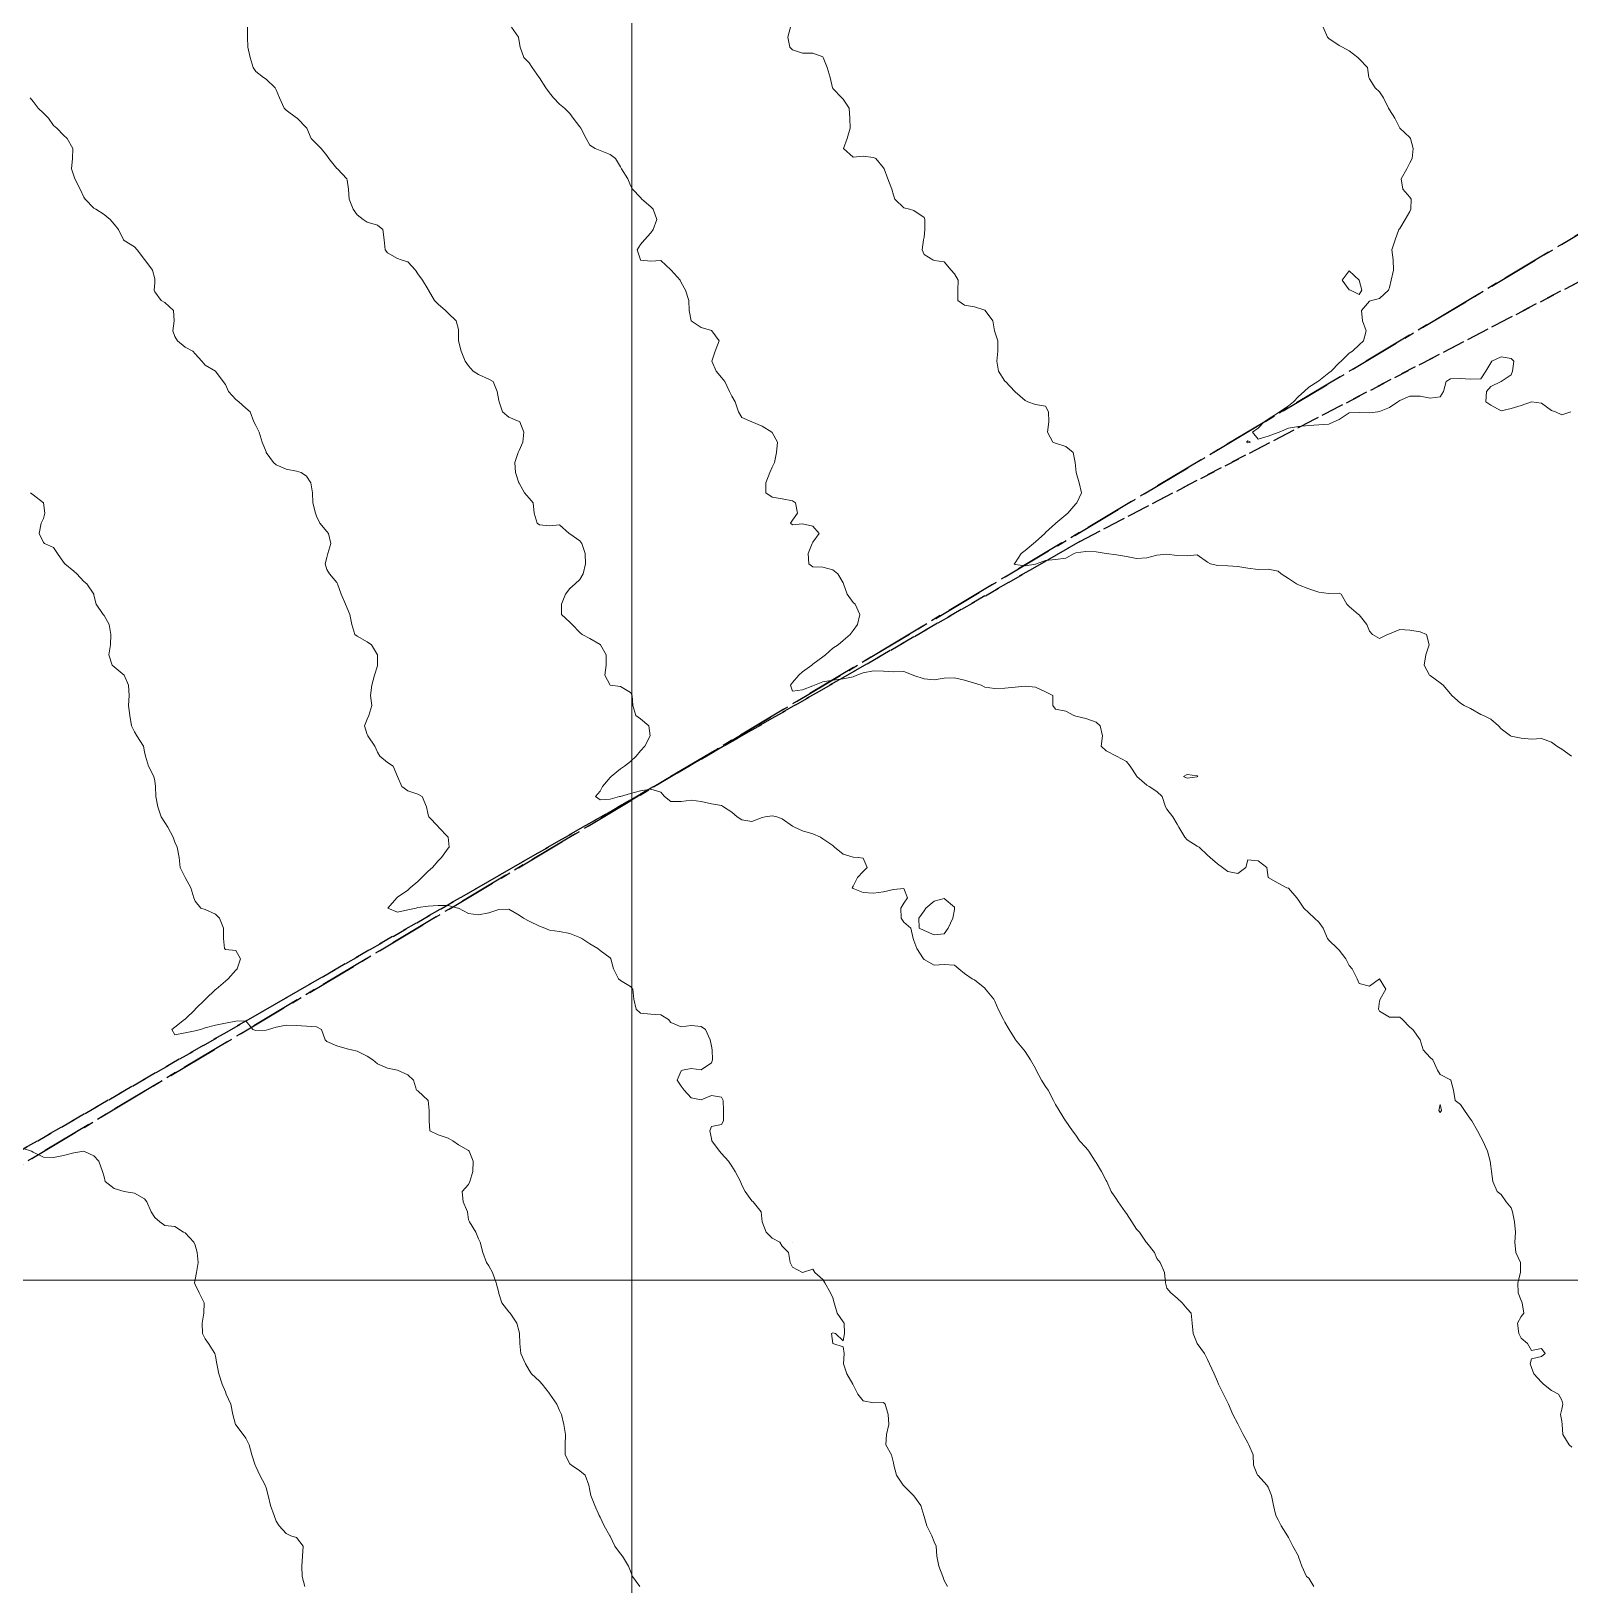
# Model space of a CAD drawing. Header units: centimetres. Extents: x 0 to 642158, y -847 to 649707.
# Drawn here: x 616537.1 to 616613.2, y 620272.3 to 620349 of the extents above; entities that cross this region are included whole.
import ezdxf

# ---------------------------------------------------------------- set-up
doc = ezdxf.new("R2010")
doc.units = ezdxf.units.CM
doc.header["$MEASUREMENT"] = 0
doc.linetypes.add('CENTERX2', pattern=[4, 2.5, -0.5, 0.5, -0.5])
doc.linetypes.add('JIS_02_0.7', pattern=[1.35, 0.75, -0.6])
for name, color, linetype, lineweight in [('MEV_grille', 254, 'Continuous', 9), ('WAL_parcellaire agricole', 7, 'JIS_02_0.7', 25), ('WAL_topographie 0.5', 253, 'Continuous', 20)]:
    doc.layers.add(name, color=color, linetype=linetype, lineweight=lineweight)
doc.layers.add('SPW_parcellaire cadastral', color=7, linetype='CENTERX2', lineweight=25, true_color=0xff0542)

# ---------------------------------------------------------------- blocks, each defined once
blk = doc.blocks.new('*U114')
at = {"layer": 'MEV_grille', "transparency": 33554687}
blk.add_lwpolyline([(-1338.461, 0), (1338.461, 0)], dxfattribs=at)
blk = doc.blocks.new('*U115')
at = {"layer": 'MEV_grille', "color": 0, "linetype": 'ByBlock', "lineweight": -2, "transparency": 16777216}
blk.add_blockref('*U114', (0, -2100), dxfattribs=at)
blk = doc.blocks.new('*U112')
at = {"layer": 'MEV_grille', "transparency": 33554687}
blk.add_lwpolyline([(0, 1825.476), (0, -1825.476)], dxfattribs=at)
blk = doc.blocks.new('*U113')
at = {"layer": 'MEV_grille', "color": 0, "linetype": 'ByBlock', "lineweight": -2, "transparency": 16777216}
blk.add_blockref('*U112', (1200, 0), dxfattribs=at)

msp = doc.modelspace()

# ---------------------------------------------------------------- linework, layer by layer
at = {"layer": 'SPW_parcellaire cadastral'}
for points in [[(616618.972, 620342.236), (616502.843, 620272.872), (616428.61, 620341.552), (616456.849, 620360.35), (616514.763, 620387.306), (616543.021, 620399.505), (616566.298, 620413.913), (616593.317, 620382.322), (616618.972, 620342.236)], [(616698.893, 620166.914), (616615.003, 620123.66), (616602.71, 620145.842), (616594.303, 620161.012), (616586.007, 620175.98), (616569.477, 620205.808), (616568.381, 620206.911), (616520.016, 620255.59), (616502.843, 620272.872), (616618.972, 620342.236), (616665.279, 620279.356), (616651.27, 620271.947), (616698.893, 620166.914)]]:
    msp.add_lwpolyline(points, dxfattribs=at)
at = {"layer": 'WAL_parcellaire agricole'}
for points in [[(616600.26, 620451.183), (616651.688, 620350.856), (616668.692, 620318.859), (616740.957, 620187.285), (616814.972, 620053.628), (616700.983, 619971.116), (616651.472, 620062.359), (616618.966, 620119.855), (616577.304, 620085.184), (616521.809, 620039.428), (616499.254, 620069.835), (616492.238, 620078.82), (616529.968, 620108.845), (616595.294, 620161.185), (616569.622, 620208.848), (616514.461, 620165.759), (616479.289, 620211.588), (616523.201, 620254.509), (616504.698, 620275.423), (616588.942, 620323.849), (616622.273, 620341.186), (616567.598, 620414.179), (616573.597, 620419.847), (616600.26, 620451.183)], [(616272.568, 620126.315), (616223.296, 620180.142), (616247.293, 620198.811), (616267.708, 620213.688), (616317.203, 620250.068), (616364.948, 620286.49), (616405.777, 620322.328), (616415.27, 620330.67), (616436.815, 620347.706), (616458.189, 620360.959), (616469.271, 620367.002), (616477.937, 620370.211), (616500.436, 620379.505), (616517.935, 620388.507), (616548.433, 620403.177), (616563.598, 620411.845), (616567.598, 620414.179), (616622.273, 620341.186), (616588.942, 620323.849), (616504.698, 620275.423), (616500.949, 620272.84), (616517.784, 620253.842), (616502.416, 620238.674)]]:
    msp.add_lwpolyline(points, dxfattribs=at)
at = {"layer": 'WAL_topographie 0.5'}
for points in [[(616547.838, 620349.25), (616547.833, 620348.75), (616547.85, 620348.25), (616547.958, 620347.75), (616548.109, 620347.25), (616548.25, 620347.053), (616548.62, 620346.75), (616548.75, 620346.679), (616549.207, 620346.25), (616549.25, 620346.145), (616549.413, 620345.75), (616549.637, 620345.25), (616549.75, 620345.144), (616550.25, 620344.772), (616550.287, 620344.75), (616550.75, 620344.269), (616550.762, 620344.25), (616550.974, 620343.75), (616551.25, 620343.474), (616551.474, 620343.25), (616551.75, 620342.902), (616551.85, 620342.75), (616552.25, 620342.267), (616552.272, 620342.25), (616552.736, 620341.75), (616552.75, 620341.688), (616552.819, 620341.25), (616552.85, 620340.75), (616553.052, 620340.25), (616553.25, 620339.979), (616553.546, 620339.75), (616553.75, 620339.622), (616554.25, 620339.464), (616554.523, 620339.25), (616554.588, 620338.75), (616554.636, 620338.25), (616554.75, 620338.102), (616555.25, 620337.813), (616555.429, 620337.75), (616555.75, 620337.648), (616556.139, 620337.25), (616556.25, 620337.058), (616556.479, 620336.75), (616556.75, 620336.298), (616556.779, 620336.25), (616557.066, 620335.75), (616557.25, 620335.566), (616557.614, 620335.25), (616557.75, 620335.118), (616558.141, 620334.75), (616558.25, 620334.313), (616558.26, 620334.25), (616558.261, 620333.75), (616558.396, 620333.25), (616558.588, 620332.75), (616558.75, 620332.526), (616558.985, 620332.25), (616559.25, 620332.086), (616559.75, 620331.862), (616559.97, 620331.75), (616560.174, 620331.25), (616560.25, 620330.812), (616560.26, 620330.75), (616560.436, 620330.25), (616560.75, 620329.994), (616561.25, 620329.773), (616561.288, 620329.75), (616561.489, 620329.25), (616561.441, 620328.75), (616561.25, 620328.341), (616561.207, 620328.25), (616561.041, 620327.75), (616561.077, 620327.25), (616561.238, 620326.75), (616561.25, 620326.726), (616561.52, 620326.25), (616561.75, 620325.984), (616561.942, 620325.75), (616562, 620325.25), (616562.148, 620324.75), (616562.25, 620324.665), (616562.75, 620324.625), (616563.25, 620324.673), (616563.728, 620324.25), (616563.75, 620324.231), (616564.25, 620323.875), (616564.342, 620323.75), (616564.505, 620323.25), (616564.529, 620322.75), (616564.414, 620322.25), (616564.25, 620321.968), (616564.02, 620321.75), (616563.75, 620321.523), (616563.543, 620321.25), (616563.338, 620320.75), (616563.345, 620320.25), (616563.75, 620319.864), (616563.875, 620319.75), (616564.25, 620319.355), (616564.368, 620319.25), (616564.75, 620319.064), (616565.25, 620318.765), (616565.27, 620318.75), (616565.542, 620318.25), (616565.548, 620317.75), (616565.483, 620317.25), (616565.75, 620316.75), (616565.75, 620316.75), (616566.25, 620316.69), (616566.75, 620316.397), (616566.839, 620316.25), (616566.865, 620315.75), (616567.009, 620315.25), (616567.25, 620315.091), (616567.655, 620314.75), (616567.725, 620314.25), (616567.462, 620313.75), (616567.25, 620313.51), (616567.038, 620313.25), (616566.75, 620312.99), (616566.451, 620312.75), (616566.25, 620312.619), (616565.799, 620312.25), (616565.75, 620312.194), (616565.365, 620311.75), (616565.25, 620311.515), (616565.021, 620311.25), (616565.25, 620311.097), (616565.75, 620311.133), (616566.207, 620311.25), (616566.25, 620311.262), (616566.75, 620311.401), (616567.25, 620311.533), (616567.75, 620311.612), (616568.25, 620311.467), (616568.429, 620311.25), (616568.75, 620311.013), (616569.25, 620311.017), (616569.75, 620311.078), (616570.25, 620311.015), (616570.75, 620310.901), (616571.25, 620310.813), (616571.343, 620310.75), (616571.75, 620310.488), (616572.028, 620310.25), (616572.25, 620310.099), (616572.75, 620310.029), (616573.25, 620310.22), (616573.4, 620310.25), (616573.75, 620310.309), (616573.984, 620310.25), (616574.25, 620310.147), (616574.75, 620309.797), (616574.855, 620309.75), (616575.25, 620309.567), (616575.75, 620309.417), (616576.132, 620309.25), (616576.25, 620309.17), (616576.75, 620308.838), (616576.822, 620308.75), (616577.25, 620308.404), (616577.75, 620308.261), (616578, 620308.25), (616578.25, 620308.217), (616578.439, 620307.75), (616578.25, 620307.561), (616577.969, 620307.25), (616577.75, 620306.822), (616577.698, 620306.75), (616577.75, 620306.715), (616578.25, 620306.512), (616578.75, 620306.486), (616579.25, 620306.558), (616579.75, 620306.667), (616580.25, 620306.708), (616580.433, 620306.25), (616580.25, 620305.988), (616580.103, 620305.75), (616580.122, 620305.25), (616580.25, 620305.06), (616580.596, 620304.75), (616580.719, 620304.25), (616580.75, 620304.15), (616580.9, 620303.75), (616581.217, 620303.25), (616581.25, 620303.206), (616581.75, 620302.926), (616582.25, 620302.957), (616582.75, 620302.934), (616582.969, 620302.75), (616583.25, 620302.513), (616583.635, 620302.25), (616583.75, 620302.2), (616584.25, 620301.799), (616584.287, 620301.75), (616584.699, 620301.25), (616584.75, 620301.157), (616584.914, 620300.75), (616585.175, 620300.25), (616585.25, 620300.121), (616585.463, 620299.75), (616585.75, 620299.28), (616585.771, 620299.25), (616586.179, 620298.75), (616586.25, 620298.667), (616586.513, 620298.25), (616586.75, 620297.828), (616586.792, 620297.75), (616587.048, 620297.25), (616587.25, 620296.945), (616587.375, 620296.75), (616587.652, 620296.25), (616587.75, 620296.05), (616587.92, 620295.75), (616588.236, 620295.25), (616588.25, 620295.23), (616588.583, 620294.75), (616588.75, 620294.528), (616588.938, 620294.25), (616589.25, 620293.921), (616589.391, 620293.75), (616589.712, 620293.25), (616589.75, 620293.181), (616590.022, 620292.75), (616590.25, 620292.294), (616590.28, 620292.25), (616590.5, 620291.75), (616590.75, 620291.375), (616590.847, 620291.25), (616591.189, 620290.75), (616591.25, 620290.667), (616591.518, 620290.25), (616591.75, 620289.889), (616591.897, 620289.75), (616592.231, 620289.25), (616592.25, 620289.214), (616592.632, 620288.75), (616592.75, 620288.442), (616592.917, 620288.25), (616593.129, 620287.75), (616593.186, 620287.25), (616593.25, 620286.977), (616593.442, 620286.75), (616593.75, 620286.483), (616594, 620286.25), (616594.25, 620285.958), (616594.442, 620285.75), (616594.5, 620285.25), (616594.537, 620284.75), (616594.75, 620284.25), (616594.75, 620284.25), (616595.107, 620283.75), (616595.25, 620283.464), (616595.355, 620283.25), (616595.587, 620282.75), (616595.75, 620282.369), (616595.801, 620282.25), (616596.042, 620281.75), (616596.25, 620281.327), (616596.283, 620281.25), (616596.505, 620280.75), (616596.75, 620280.286), (616596.775, 620280.25), (616597.012, 620279.75), (616597.25, 620279.35), (616597.295, 620279.25), (616597.505, 620278.75), (616597.519, 620278.25), (616597.726, 620277.75), (616597.75, 620277.729), (616598.191, 620277.25), (616598.25, 620277.15), (616598.417, 620276.75), (616598.514, 620276.25), (616598.634, 620275.75), (616598.75, 620275.54), (616598.891, 620275.25), (616599.197, 620274.75), (616599.25, 620274.679), (616599.471, 620274.25), (616599.741, 620273.75), (616599.75, 620273.724), (616599.917, 620273.25), (616600.145, 620272.75), (616600.25, 620272.663), (616600.5, 620272.25)], [(616560.867, 620349.25), (616561.212, 620348.75), (616561.25, 620348.536), (616561.299, 620348.25), (616561.483, 620347.75), (616561.75, 620347.474), (616561.898, 620347.25), (616562.24, 620346.75), (616562.25, 620346.736), (616562.574, 620346.25), (616562.75, 620345.993), (616562.95, 620345.75), (616563.25, 620345.436), (616563.5, 620345.25), (616563.75, 620344.974), (616563.921, 620344.75), (616564.25, 620344.319), (616564.306, 620344.25), (616564.569, 620343.75), (616564.75, 620343.41), (616565, 620343.25), (616565.25, 620343.152), (616565.75, 620342.95), (616566.009, 620342.75), (616566.25, 620342.344), (616566.308, 620342.25), (616566.615, 620341.75), (616566.75, 620341.431), (616566.855, 620341.25), (616567.25, 620340.833), (616567.308, 620340.75), (616567.75, 620340.379), (616567.864, 620340.25), (616568.048, 620339.75), (616567.878, 620339.25), (616567.75, 620339.088), (616567.447, 620338.75), (616567.25, 620338.516), (616567.083, 620338.25), (616567.238, 620337.75), (616567.25, 620337.74), (616567.75, 620337.684), (616568.25, 620337.714), (616568.75, 620337.266), (616568.764, 620337.25), (616569.199, 620336.75), (616569.25, 620336.632), (616569.467, 620336.25), (616569.628, 620335.75), (616569.643, 620335.25), (616569.75, 620334.75), (616569.75, 620334.75), (616570.25, 620334.413), (616570.75, 620334.259), (616570.775, 620334.25), (616571.125, 620333.75), (616570.929, 620333.25), (616570.764, 620332.75), (616570.987, 620332.25), (616571.25, 620331.941), (616571.409, 620331.75), (616571.638, 620331.25), (616571.75, 620331.018), (616571.92, 620330.75), (616572.09, 620330.25), (616572.25, 620329.967), (616572.75, 620329.75), (616572.75, 620329.75), (616573.25, 620329.55), (616573.727, 620329.25), (616573.75, 620329.229), (616574.006, 620328.75), (616573.964, 620328.25), (616573.862, 620327.75), (616573.75, 620327.525), (616573.628, 620327.25), (616573.429, 620326.75), (616573.438, 620326.25), (616573.75, 620326.037), (616574.25, 620325.95), (616574.75, 620325.85), (616574.905, 620325.75), (616575, 620325.25), (616574.75, 620324.906), (616574.65, 620324.75), (616574.75, 620324.664), (616575.25, 620324.712), (616575.75, 620324.6), (616576.068, 620324.25), (616575.75, 620323.813), (616575.721, 620323.75), (616575.525, 620323.25), (616575.565, 620322.75), (616575.75, 620322.594), (616576.25, 620322.583), (616576.75, 620322.441), (616577, 620322.25), (616577.25, 620321.8), (616577.273, 620321.75), (616577.462, 620321.25), (616577.75, 620320.837), (616577.841, 620320.75), (616578.079, 620320.25), (616577.966, 620319.75), (616577.75, 620319.46), (616577.596, 620319.25), (616577.25, 620318.967), (616577.003, 620318.75), (616576.75, 620318.574), (616576.376, 620318.25), (616576.25, 620318.152), (616575.75, 620317.788), (616575.706, 620317.75), (616575.25, 620317.406), (616575.061, 620317.25), (616574.75, 620316.894), (616574.647, 620316.75), (616574.75, 620316.452), (616575.25, 620316.521), (616575.75, 620316.718), (616575.84, 620316.75), (616576.25, 620316.916), (616576.75, 620317.004), (616577.25, 620317.063), (616577.75, 620317.168), (616577.936, 620317.25), (616578.25, 620317.362), (616578.75, 620317.47), (616579.25, 620317.443), (616579.75, 620317.417), (616580.25, 620317.432), (616580.712, 620317.25), (616580.75, 620317.237), (616581.25, 620317.061), (616581.75, 620317.025), (616582.25, 620317.097), (616582.75, 620317.111), (616583.25, 620316.996), (616583.75, 620316.856), (616584.073, 620316.75), (616584.25, 620316.65), (616584.75, 620316.591), (616585.25, 620316.603), (616585.75, 620316.648), (616586.25, 620316.707), (616586.75, 620316.654), (616587.25, 620316.433), (616587.607, 620316.25), (616587.618, 620315.75), (616587.75, 620315.571), (616588.25, 620315.47), (616588.643, 620315.25), (616588.75, 620315.216), (616589.25, 620315.106), (616589.75, 620314.928), (616589.945, 620314.75), (616590.06, 620314.25), (616590.007, 620313.75), (616590.25, 620313.507), (616590.75, 620313.25), (616590.75, 620313.25), (616591.25, 620312.982), (616591.426, 620312.75), (616591.75, 620312.27), (616591.758, 620312.25), (616592.25, 620311.818), (616592.366, 620311.75), (616592.75, 620311.507), (616593.019, 620311.25), (616593.182, 620310.75), (616593.25, 620310.628), (616593.532, 620310.25), (616593.75, 620309.886), (616593.833, 620309.75), (616594.13, 620309.25), (616594.25, 620309.117), (616594.75, 620308.802), (616594.839, 620308.75), (616595.25, 620308.354), (616595.381, 620308.25), (616595.75, 620307.935), (616595.988, 620307.75), (616596.25, 620307.56), (616596.75, 620307.46), (616597.143, 620307.75), (616597.25, 620308.125), (616597.75, 620308.083), (616598.179, 620307.75), (616598.25, 620307.251), (616598.25, 620307.25), (616598.75, 620306.977), (616599.167, 620306.75), (616599.25, 620306.73), (616599.664, 620306.25), (616599.75, 620306.141), (616600.007, 620305.75), (616600.25, 620305.507), (616600.54, 620305.25), (616600.75, 620305.047), (616600.966, 620304.75), (616601.176, 620304.25), (616601.25, 620304.164), (616601.679, 620303.75), (616601.75, 620303.673), (616602.083, 620303.25), (616602.25, 620302.906), (616602.397, 620302.75), (616602.65, 620302.25), (616602.75, 620302.019), (616603.25, 620301.886), (616603.75, 620302.25), (616603.75, 620302.25), (616603.75, 620302.25), (616604.054, 620301.75), (616603.778, 620301.25), (616603.75, 620301.15), (616603.693, 620300.75), (616603.75, 620300.655), (616604.25, 620300.364), (616604.75, 620300.357), (616604.886, 620300.25), (616605.25, 620299.869), (616605.397, 620299.75), (616605.75, 620299.25), (616605.75, 620299.25), (616605.909, 620298.75), (616606.25, 620298.375), (616606.389, 620298.25), (616606.617, 620297.75), (616606.75, 620297.528), (616607.25, 620297.276), (616607.271, 620297.25), (616607.411, 620296.75), (616607.489, 620296.25), (616607.75, 620296.043), (616607.939, 620295.75), (616608.25, 620295.326), (616608.303, 620295.25), (616608.591, 620294.75), (616608.75, 620294.432), (616608.858, 620294.25), (616609.079, 620293.75), (616609.214, 620293.25), (616609.25, 620293), (616609.275, 620292.75), (616609.347, 620292.25), (616609.558, 620291.75), (616609.75, 620291.611), (616610, 620291.25), (616610.25, 620290.94), (616610.32, 620290.75), (616610.42, 620290.25), (616610.464, 620289.75), (616610.432, 620289.25), (616610.485, 620288.75), (616610.714, 620288.25), (616610.719, 620287.75), (616610.583, 620287.25), (616610.591, 620286.75), (616610.75, 620286.368), (616610.803, 620286.25), (616610.875, 620285.75), (616610.75, 620285.575), (616610.559, 620285.25), (616610.625, 620284.75), (616610.75, 620284.512), (616611.056, 620284.25), (616611.25, 620283.9), (616611.75, 620284), (616611.932, 620283.75), (616611.75, 620283.607), (616611.25, 620283.5), (616611.196, 620283.25), (616611.25, 620283.062), (616611.375, 620282.75), (616611.75, 620282.333), (616611.857, 620282.25), (616612.25, 620281.927), (616612.583, 620281.75), (616612.75, 620281.45), (616612.798, 620281.25), (616612.75, 620281), (616612.691, 620280.75), (616612.75, 620280.417), (616612.769, 620280.25), (616612.796, 620279.75), (616613.118, 620279.25), (616613.25, 620279.125)], [(616574.658, 620349.25), (616574.524, 620348.75), (616574.615, 620348.25), (616574.75, 620348.125), (616575.25, 620347.955), (616575.75, 620347.962), (616576.25, 620347.772), (616576.275, 620347.75), (616576.474, 620347.25), (616576.622, 620346.75), (616576.724, 620346.25), (616576.75, 620346.212), (616577.194, 620345.75), (616577.25, 620345.682), (616577.556, 620345.25), (616577.589, 620344.75), (616577.595, 620344.25), (616577.462, 620343.75), (616577.265, 620343.25), (616577.75, 620342.817), (616578.25, 620342.877), (616578.75, 620342.804), (616578.87, 620342.75), (616579.25, 620342.298), (616579.279, 620342.25), (616579.468, 620341.75), (616579.662, 620341.25), (616579.75, 620340.95), (616579.806, 620340.75), (616580.25, 620340.318), (616580.528, 620340.25), (616580.75, 620340.197), (616581.25, 620339.838), (616581.295, 620339.75), (616581.297, 620339.25), (616581.25, 620338.875), (616581.231, 620338.75), (616581.154, 620338.25), (616581.25, 620338.023), (616581.679, 620337.75), (616581.75, 620337.726), (616582.25, 620337.659), (616582.596, 620337.25), (616582.75, 620337.06), (616582.931, 620336.75), (616582.924, 620336.25), (616582.917, 620335.75), (616583.25, 620335.519), (616583.75, 620335.43), (616584.25, 620335.262), (616584.27, 620335.25), (616584.642, 620334.75), (616584.738, 620334.25), (616584.75, 620334.2), (616584.895, 620333.75), (616584.903, 620333.25), (616584.85, 620332.75), (616584.931, 620332.25), (616585.25, 620331.771), (616585.272, 620331.75), (616585.729, 620331.25), (616585.75, 620331.23), (616586.25, 620330.806), (616586.375, 620330.75), (616586.75, 620330.618), (616587.25, 620330.531), (616587.391, 620330.25), (616587.412, 620329.75), (616587.354, 620329.25), (616587.613, 620328.75), (616587.75, 620328.705), (616588.25, 620328.539), (616588.617, 620328.25), (616588.719, 620327.75), (616588.75, 620327.417), (616588.763, 620327.25), (616588.911, 620326.75), (616589.029, 620326.25), (616588.793, 620325.75), (616588.75, 620325.715), (616588.349, 620325.25), (616588.25, 620325.17), (616587.768, 620324.75), (616587.75, 620324.734), (616587.25, 620324.288), (616587.212, 620324.25), (616586.75, 620323.824), (616586.66, 620323.75), (616586.25, 620323.409), (616586.054, 620323.25), (616585.75, 620322.798), (616585.699, 620322.75), (616585.75, 620322.713), (616586.25, 620322.653), (616586.75, 620322.732), (616586.813, 620322.75), (616587.25, 620322.905), (616587.75, 620322.952), (616588.25, 620323.017), (616588.667, 620323.25), (616588.75, 620323.28), (616589.25, 620323.36), (616589.75, 620323.33), (616590.25, 620323.25), (616590.25, 620323.25), (616590.75, 620323.186), (616591.25, 620323.107), (616591.75, 620323.004), (616592.25, 620323.035), (616592.75, 620323.179), (616593.25, 620323.224), (616593.75, 620323.151), (616594.25, 620323.144), (616594.75, 620323.194), (616595.25, 620322.833), (616595.397, 620322.75), (616595.75, 620322.67), (616596.25, 620322.643), (616596.75, 620322.615), (616597.25, 620322.536), (616597.75, 620322.469), (616598.25, 620322.488), (616598.75, 620322.375), (616598.897, 620322.25), (616599.25, 620322.028), (616599.645, 620321.75), (616599.75, 620321.706), (616600.25, 620321.504), (616600.75, 620321.352), (616601.25, 620321.274), (616601.75, 620321.293), (616601.857, 620321.25), (616602.139, 620320.75), (616602.25, 620320.639), (616602.717, 620320.25), (616602.75, 620320.232), (616603.115, 620319.75), (616603.25, 620319.417), (616603.397, 620319.25), (616603.75, 620319.062), (616604.15, 620319.25), (616604.25, 620319.297), (616604.75, 620319.51), (616605.25, 620319.477), (616605.75, 620319.381), (616606.065, 620319.25), (616606.208, 620318.75), (616606.044, 620318.25), (616605.957, 620317.75), (616606.217, 620317.25), (616606.25, 620317.225), (616606.75, 620316.87), (616606.893, 620316.75), (616607.25, 620316.333), (616607.313, 620316.25), (616607.75, 620315.861), (616607.927, 620315.75), (616608.25, 620315.597), (616608.75, 620315.307), (616608.893, 620315.25), (616609.25, 620315.071), (616609.625, 620314.75), (616609.75, 620314.592), (616610.214, 620314.25), (616610.25, 620314.229), (616610.75, 620314.132), (616611.25, 620314.088), (616611.75, 620314.125), (616612.25, 620313.937), (616612.515, 620313.75), (616612.75, 620313.602), (616613.225, 620313.25)], [(616600.964, 620349.25), (616601.181, 620348.75), (616601.25, 620348.682), (616601.75, 620348.333), (616601.917, 620348.25), (616602.25, 620348.071), (616602.678, 620347.75), (616602.75, 620347.687), (616603.154, 620347.25), (616603.224, 620346.75), (616603.25, 620346.687), (616603.542, 620346.25), (616603.75, 620346.05), (616603.947, 620345.75), (616604.186, 620345.25), (616604.25, 620345.157), (616604.5, 620344.75), (616604.75, 620344.25), (616604.75, 620344.25), (616605.25, 620343.79), (616605.282, 620343.75), (616605.404, 620343.25), (616605.367, 620342.75), (616605.25, 620342.544), (616605.098, 620342.25), (616604.816, 620341.75), (616604.899, 620341.25), (616605.25, 620340.844), (616605.311, 620340.75), (616605.302, 620340.25), (616605.25, 620340.144), (616605.018, 620339.75), (616604.75, 620339.309), (616604.701, 620339.25), (616604.523, 620338.75), (616604.361, 620338.25), (616604.428, 620337.75), (616604.448, 620337.25), (616604.331, 620336.75), (616604.25, 620336.393), (616604.193, 620336.25), (616603.75, 620335.853), (616603.35, 620335.75), (616603.25, 620335.717), (616602.861, 620335.25), (616602.913, 620334.75), (616603.09, 620334.25), (616602.963, 620333.75), (616602.75, 620333.55), (616602.417, 620333.25), (616602.25, 620333.14), (616601.854, 620332.75), (616601.75, 620332.665), (616601.364, 620332.25), (616601.25, 620332.168), (616600.75, 620331.786), (616600.706, 620331.75), (616600.25, 620331.463), (616600.02, 620331.25), (616599.75, 620331.007), (616599.493, 620330.75), (616599.25, 620330.539), (616598.804, 620330.25), (616598.75, 620330.193), (616598.25, 620329.896), (616598.049, 620329.75), (616597.75, 620329.451), (616597.48, 620329.25), (616597.75, 620328.899), (616598.25, 620329.046), (616598.75, 620329.232), (616598.794, 620329.25), (616599.25, 620329.45), (616599.75, 620329.521), (616600.25, 620329.583), (616600.75, 620329.603), (616601.25, 620329.633), (616601.5, 620329.75), (616601.75, 620329.873), (616602.25, 620330.198), (616602.75, 620330.21), (616603.25, 620330.194), (616603.673, 620330.25), (616603.75, 620330.262), (616604.25, 620330.471), (616604.658, 620330.75), (616604.75, 620330.816), (616605.25, 620331.026), (616605.75, 620331.017), (616606.25, 620330.924), (616606.75, 620330.99), (616606.903, 620331.25), (616607.049, 620331.75), (616607.25, 620331.877), (616607.75, 620331.903), (616608.25, 620331.863), (616608.75, 620331.885), (616608.995, 620332.25), (616609.25, 620332.674), (616609.292, 620332.75), (616609.75, 620332.965), (616610.25, 620332.887), (616610.376, 620332.75), (616610.325, 620332.25), (616610.25, 620332.083), (616609.75, 620331.75), (616609.75, 620331.75), (616609.25, 620331.5), (616609.028, 620331.25), (616609, 620330.75), (616609.25, 620330.583), (616609.75, 620330.298), (616610.25, 620330.412), (616610.75, 620330.56), (616611.25, 620330.75), (616611.25, 620330.75), (616611.25, 620330.75), (616611.75, 620330.686), (616612.25, 620330.321), (616612.442, 620330.25), (616612.75, 620330.107), (616613.194, 620330.25)], [(616537.107, 620345.75), (616537.25, 620345.579), (616537.5, 620345.25), (616537.75, 620345), (616538.011, 620344.75), (616538.25, 620344.388), (616538.417, 620344.25), (616538.75, 620343.902), (616538.934, 620343.75), (616539.204, 620343.25), (616539.183, 620342.75), (616539.14, 620342.25), (616539.25, 620341.904), (616539.307, 620341.75), (616539.571, 620341.25), (616539.75, 620340.855), (616539.813, 620340.75), (616540.25, 620340.313), (616540.341, 620340.25), (616540.75, 620339.993), (616541.043, 620339.75), (616541.25, 620339.519), (616541.469, 620339.25), (616541.702, 620338.75), (616541.75, 620338.707), (616542.25, 620338.391), (616542.379, 620338.25), (616542.75, 620337.769), (616542.765, 620337.75), (616543.141, 620337.25), (616543.25, 620336.813), (616543.26, 620336.75), (616543.25, 620336.625), (616543.216, 620336.25), (616543.25, 620336.175), (616543.565, 620335.75), (616543.75, 620335.641), (616544.179, 620335.25), (616544.205, 620334.75), (616544.147, 620334.25), (616544.25, 620333.964), (616544.382, 620333.75), (616544.75, 620333.445), (616545.131, 620333.25), (616545.25, 620333.118), (616545.583, 620332.75), (616545.75, 620332.555), (616546.25, 620332.25), (616546.25, 620332.25), (616546.63, 620331.75), (616546.75, 620331.607), (616546.903, 620331.25), (616547.25, 620330.855), (616547.405, 620330.75), (616547.75, 620330.438), (616547.972, 620330.25), (616548.144, 620329.75), (616548.25, 620329.575), (616548.409, 620329.25), (616548.558, 620328.75), (616548.75, 620328.274), (616548.764, 620328.25), (616549.118, 620327.75), (616549.25, 620327.638), (616549.75, 620327.413), (616550.25, 620327.327), (616550.485, 620327.25), (616550.75, 620327.07), (616550.966, 620326.75), (616551.042, 620326.25), (616551.069, 620325.75), (616551.189, 620325.25), (616551.25, 620325.103), (616551.408, 620324.75), (616551.75, 620324.344), (616551.833, 620324.25), (616551.95, 620323.75), (616551.803, 620323.25), (616551.75, 620323.058), (616551.67, 620322.75), (616551.75, 620322.464), (616551.886, 620322.25), (616552.25, 620321.829), (616552.286, 620321.75), (616552.468, 620321.25), (616552.672, 620320.75), (616552.75, 620320.558), (616552.893, 620320.25), (616552.982, 620319.75), (616553.139, 620319.25), (616553.25, 620319.17), (616553.75, 620318.891), (616553.954, 620318.75), (616554.25, 620318.25), (616554.25, 620318.25), (616554.261, 620317.75), (616554.25, 620317.714), (616554.106, 620317.25), (616553.983, 620316.75), (616553.917, 620316.25), (616553.976, 620315.75), (616553.823, 620315.25), (616553.75, 620315.083), (616553.617, 620314.75), (616553.75, 620314.321), (616553.78, 620314.25), (616554.12, 620313.75), (616554.25, 620313.45), (616554.364, 620313.25), (616554.75, 620312.936), (616555.036, 620312.75), (616555.25, 620312.25), (616555.25, 620312.25), (616555.464, 620311.75), (616555.75, 620311.545), (616556.25, 620311.369), (616556.467, 620311.25), (616556.673, 620310.75), (616556.75, 620310.35), (616556.783, 620310.25), (616557.25, 620309.783), (616557.272, 620309.75), (616557.75, 620309.25), (616557.75, 620309.25), (616557.798, 620308.75), (616557.75, 620308.708), (616557.417, 620308.25), (616557.25, 620308.079), (616556.967, 620307.75), (616556.75, 620307.566), (616556.45, 620307.25), (616556.25, 620307.053), (616555.868, 620306.75), (616555.75, 620306.638), (616555.25, 620306.28), (616555.216, 620306.25), (616554.761, 620305.75), (616555.25, 620305.543), (616555.75, 620305.657), (616556.167, 620305.75), (616556.25, 620305.773), (616556.75, 620305.842), (616557.25, 620305.872), (616557.75, 620305.876), (616558.227, 620305.75), (616558.25, 620305.738), (616558.75, 620305.482), (616559.25, 620305.422), (616559.75, 620305.509), (616560.25, 620305.672), (616560.75, 620305.7), (616561.25, 620305.403), (616561.47, 620305.25), (616561.75, 620305.101), (616562.25, 620304.861), (616562.513, 620304.75), (616562.75, 620304.662), (616563.25, 620304.593), (616563.75, 620304.49), (616564.25, 620304.29), (616564.341, 620304.25), (616564.75, 620303.985), (616565.131, 620303.75), (616565.25, 620303.65), (616565.75, 620303.292), (616565.787, 620303.25), (616565.909, 620302.75), (616566.158, 620302.25), (616566.25, 620302.18), (616566.75, 620301.872), (616566.875, 620301.75), (616566.923, 620301.25), (616567.036, 620300.75), (616567.25, 620300.554), (616567.75, 620300.509), (616568.25, 620300.471), (616568.63, 620300.25), (616568.75, 620300.1), (616569.25, 620299.89), (616569.75, 620299.955), (616570.25, 620299.904), (616570.45, 620299.75), (616570.679, 620299.25), (616570.75, 620298.929), (616570.781, 620298.75), (616570.797, 620298.25), (616570.75, 620298.104), (616570.25, 620297.767), (616569.75, 620297.832), (616569.317, 620297.75), (616569.25, 620297.708), (616569.054, 620297.25), (616569.25, 620296.953), (616569.41, 620296.75), (616569.75, 620296.378), (616570.25, 620296.283), (616570.75, 620296.487), (616571.25, 620296.41), (616571.335, 620296.25), (616571.34, 620295.75), (616571.345, 620295.25), (616571.25, 620295.068), (616570.75, 620294.964), (616570.678, 620294.75), (616570.75, 620294.375), (616570.772, 620294.25), (616571.15, 620293.75), (616571.25, 620293.637), (616571.593, 620293.25), (616571.75, 620293.011), (616571.926, 620292.75), (616572.179, 620292.25), (616572.25, 620292.073), (616572.412, 620291.75), (616572.75, 620291.29), (616572.813, 620291.25), (616573.214, 620290.75), (616573.25, 620290.25), (616573.25, 620290.25), (616573.446, 620289.75), (616573.75, 620289.457), (616574.125, 620289.25), (616574.25, 620289.05), (616574.55, 620288.75), (616574.646, 620288.25), (616574.75, 620288.023), (616575.25, 620287.751), (616575.75, 620287.917), (616575.864, 620287.75), (616576.25, 620287.41), (616576.345, 620287.25), (616576.633, 620286.75), (616576.75, 620286.5), (616576.808, 620286.25), (616576.955, 620285.75), (616577.25, 620285.324), (616577.307, 620285.25), (616577.325, 620284.75), (616577.25, 620284.375), (616576.875, 620284.75), (616576.75, 620284.779), (616576.687, 620284.75), (616576.75, 620284.251), (616576.751, 620284.25), (616577.25, 620284.083), (616577.309, 620283.75), (616577.273, 620283.25), (616577.432, 620282.75), (616577.732, 620282.25), (616577.75, 620282.208), (616577.979, 620281.75), (616578.25, 620281.425), (616578.75, 620281.324), (616579.25, 620281.336), (616579.328, 620281.25), (616579.477, 620280.75), (616579.519, 620280.25), (616579.39, 620279.75), (616579.369, 620279.25), (616579.645, 620278.75), (616579.75, 620278.35), (616579.766, 620278.25), (616579.885, 620277.75), (616580.217, 620277.25), (616580.25, 620277.219), (616580.734, 620276.75), (616580.75, 620276.727), (616581.089, 620276.25), (616581.236, 620275.75), (616581.25, 620275.714), (616581.385, 620275.25), (616581.637, 620274.75), (616581.75, 620274.464), (616581.857, 620274.25), (616581.886, 620273.75), (616581.974, 620273.25), (616582.172, 620272.75), (616582.25, 620272.554), (616582.409, 620272.25)], [(616602.75, 620336.044), (616602.875, 620336.25), (616602.75, 620336.75), (616602.75, 620336.75), (616602.25, 620337.214), (616601.908, 620336.75), (616602.25, 620336.269), (616602.313, 620336.25), (616602.75, 620336.044)], [(616597.25, 620328.726), (616597.382, 620328.75), (616597.25, 620328.826), (616597.182, 620328.75), (616597.25, 620328.726)], [(616537.112, 620326.25), (616537.25, 620326.155), (616537.75, 620325.75), (616537.75, 620325.75), (616537.827, 620325.25), (616537.75, 620324.983), (616537.637, 620324.75), (616537.538, 620324.25), (616537.75, 620323.792), (616537.8, 620323.75), (616538.25, 620323.554), (616538.444, 620323.25), (616538.75, 620322.827), (616538.804, 620322.75), (616539.25, 620322.375), (616539.399, 620322.25), (616539.75, 620321.879), (616539.891, 620321.75), (616540.236, 620321.25), (616540.25, 620321.194), (616540.361, 620320.75), (616540.703, 620320.25), (616540.75, 620320.187), (616541.006, 620319.75), (616541.083, 620319.25), (616541.074, 620318.75), (616540.986, 620318.25), (616541.153, 620317.75), (616541.25, 620317.656), (616541.75, 620317.25), (616541.75, 620317.25), (616541.956, 620316.75), (616541.991, 620316.25), (616541.956, 620315.75), (616542.015, 620315.25), (616542.109, 620314.75), (616542.25, 620314.455), (616542.369, 620314.25), (616542.697, 620313.75), (616542.75, 620313.465), (616542.796, 620313.25), (616542.941, 620312.75), (616543.207, 620312.25), (616543.25, 620312.036), (616543.294, 620311.75), (616543.309, 620311.25), (616543.411, 620310.75), (616543.574, 620310.25), (616543.75, 620309.977), (616543.893, 620309.75), (616544.169, 620309.25), (616544.25, 620309), (616544.359, 620308.75), (616544.464, 620308.25), (616544.509, 620307.75), (616544.75, 620307.25), (616544.75, 620307.25), (616545.04, 620306.75), (616545.185, 620306.25), (616545.25, 620306.083), (616545.536, 620305.75), (616545.75, 620305.679), (616546.25, 620305.45), (616546.445, 620305.25), (616546.643, 620304.75), (616546.65, 620304.25), (616546.694, 620303.75), (616546.75, 620303.71), (616547.25, 620303.65), (616547.492, 620303.25), (616547.327, 620302.75), (616547.25, 620302.683), (616546.88, 620302.25), (616546.75, 620302.146), (616546.28, 620301.75), (616546.25, 620301.722), (616545.76, 620301.25), (616545.75, 620301.24), (616545.255, 620300.75), (616545.25, 620300.743), (616544.75, 620300.267), (616544.726, 620300.25), (616544.25, 620299.865), (616544.098, 620299.75), (616544.25, 620299.495), (616544.75, 620299.586), (616545.25, 620299.681), (616545.506, 620299.75), (616545.75, 620299.837), (616546.25, 620299.968), (616546.75, 620300.066), (616547.25, 620300.171), (616547.75, 620300.175), (616548.104, 620299.75), (616548.25, 620299.707), (616548.75, 620299.721), (616548.865, 620299.75), (616549.25, 620299.875), (616549.75, 620299.964), (616550.25, 620299.957), (616550.75, 620299.924), (616551.25, 620299.893), (616551.481, 620299.75), (616551.667, 620299.25), (616551.75, 620299.161), (616552.25, 620298.948), (616552.75, 620298.804), (616552.972, 620298.75), (616553.25, 620298.686), (616553.75, 620298.433), (616554.018, 620298.25), (616554.25, 620298.064), (616554.75, 620297.844), (616555.25, 620297.75), (616555.25, 620297.75), (616555.75, 620297.518), (616556.038, 620297.25), (616556.187, 620296.75), (616556.25, 620296.717), (616556.75, 620296.25), (616556.75, 620296.25), (616556.815, 620295.75), (616556.799, 620295.25), (616556.841, 620294.75), (616557.25, 620294.546), (616557.75, 620294.393), (616557.981, 620294.25), (616558.25, 620294.055), (616558.75, 620293.787), (616558.788, 620293.75), (616558.986, 620293.25), (616558.967, 620292.75), (616558.821, 620292.25), (616558.75, 620292.098), (616558.442, 620291.75), (616558.491, 620291.25), (616558.694, 620290.75), (616558.75, 620290.35), (616558.796, 620290.25), (616559.107, 620289.75), (616559.25, 620289.417), (616559.325, 620289.25), (616559.453, 620288.75), (616559.647, 620288.25), (616559.75, 620288.091), (616559.942, 620287.75), (616560.123, 620287.25), (616560.242, 620286.75), (616560.25, 620286.714), (616560.394, 620286.25), (616560.75, 620285.806), (616560.801, 620285.75), (616561.133, 620285.25), (616561.25, 620284.827), (616561.275, 620284.75), (616561.29, 620284.25), (616561.339, 620283.75), (616561.566, 620283.25), (616561.75, 620282.932), (616561.868, 620282.75), (616562.25, 620282.389), (616562.382, 620282.25), (616562.75, 620281.783), (616562.768, 620281.75), (616563.107, 620281.25), (616563.25, 620280.942), (616563.35, 620280.75), (616563.462, 620280.25), (616563.536, 620279.75), (616563.527, 620279.25), (616563.528, 620278.75), (616563.75, 620278.315), (616563.838, 620278.25), (616564.25, 620277.958), (616564.513, 620277.75), (616564.694, 620277.25), (616564.75, 620277), (616564.786, 620276.75), (616564.992, 620276.25), (616565.203, 620275.75), (616565.25, 620275.667), (616565.453, 620275.25), (616565.737, 620274.75), (616565.75, 620274.73), (616565.981, 620274.25), (616566.25, 620273.872), (616566.357, 620273.75), (616566.65, 620273.25), (616566.75, 620273.017), (616566.85, 620272.75), (616567.219, 620272.25)], [(616594.778, 620312.25), (616594.75, 620312.224), (616594.25, 620312.162), (616594.063, 620312.25), (616594.25, 620312.341), (616594.75, 620312.279), (616594.778, 620312.25)], [(616582.45, 620304.75), (616582.25, 620304.482), (616581.75, 620304.42), (616581.25, 620304.641), (616581.016, 620304.75), (616580.994, 620305.25), (616581.25, 620305.609), (616581.333, 620305.75), (616581.75, 620306.096), (616582.25, 620306.216), (616582.75, 620305.786), (616582.762, 620305.75), (616582.75, 620305.673), (616582.677, 620305.25), (616582.45, 620304.75)], [(616606.75, 620295.656), (616606.815, 620295.75), (616606.75, 620296.05), (616606.675, 620295.75), (616606.75, 620295.656)], [(616536.75, 620293.885), (616537.167, 620293.75), (616537.25, 620293.697), (616537.75, 620293.454), (616538.25, 620293.434), (616538.75, 620293.537), (616539.25, 620293.663), (616539.75, 620293.75), (616539.75, 620293.75), (616539.75, 620293.75), (616540.25, 620293.519), (616540.491, 620293.25), (616540.676, 620292.75), (616540.75, 620292.472), (616540.809, 620292.25), (616541.25, 620291.901), (616541.75, 620291.75), (616541.75, 620291.75), (616542.25, 620291.676), (616542.75, 620291.4), (616542.857, 620291.25), (616543.076, 620290.75), (616543.25, 620290.464), (616543.5, 620290.25), (616543.75, 620290.073), (616544.25, 620290.025), (616544.673, 620289.75), (616544.75, 620289.713), (616545.181, 620289.25), (616545.25, 620289.107), (616545.352, 620288.75), (616545.389, 620288.25), (616545.316, 620287.75), (616545.25, 620287.417), (616545.219, 620287.25), (616545.25, 620287.159), (616545.446, 620286.75), (616545.697, 620286.25), (616545.68, 620285.75), (616545.601, 620285.25), (616545.608, 620284.75), (616545.75, 620284.488), (616545.914, 620284.25), (616546.224, 620283.75), (616546.25, 620283.625), (616546.321, 620283.25), (616546.42, 620282.75), (616546.588, 620282.25), (616546.75, 620281.857), (616546.787, 620281.75), (616547.017, 620281.25), (616547.104, 620280.75), (616547.239, 620280.25), (616547.25, 620280.236), (616547.622, 620279.75), (616547.75, 620279.568), (616547.919, 620279.25), (616548.055, 620278.75), (616548.22, 620278.25), (616548.25, 620278.178), (616548.437, 620277.75), (616548.706, 620277.25), (616548.75, 620277.125), (616548.861, 620276.75), (616548.967, 620276.25), (616549.153, 620275.75), (616549.25, 620275.481), (616549.393, 620275.25), (616549.75, 620274.875), (616549.977, 620274.75), (616550.25, 620274.664), (616550.58, 620274.25), (616550.546, 620273.75), (616550.517, 620273.25), (616550.542, 620272.75), (616550.671, 620272.25)], [(616574.75, 620289.25), (616574.75, 620289.25), (616574.75, 620289.25), (616574.75, 620289.25), (616574.75, 620289.25)]]:
    msp.add_lwpolyline(points, dxfattribs=at)

# ---------------------------------------------------------------- block references
at = {"layer": 'MEV_grille', "transparency": 33554687}
for name, p in [('*U113', (615366.814, 620593.644)), ('*U115', (616669.481, 622387.381))]:
    msp.add_blockref(name, p, dxfattribs=at)

doc.saveas('drawing.dxf')
